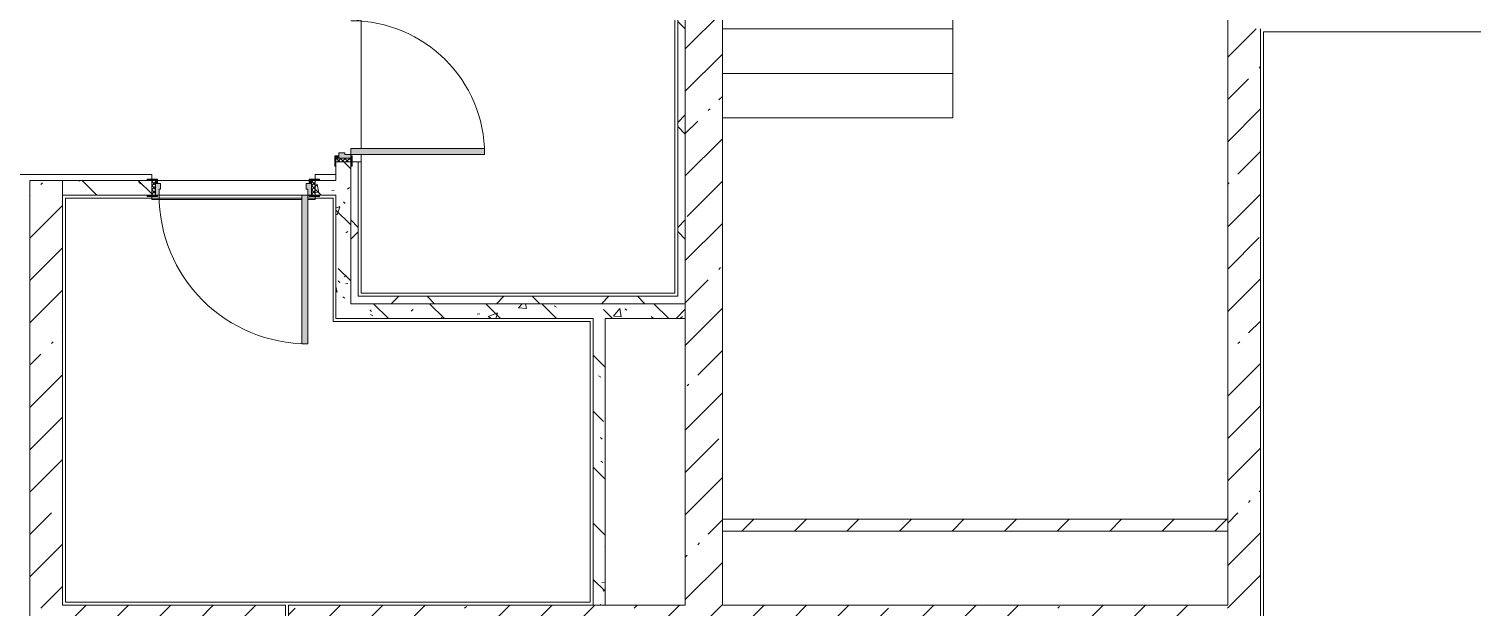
# Model space of a CAD drawing. Header units: millimetres. Extents: x -4196 to 190310, y -8553 to 29000.
# Drawn here: x 144090 to 153801, y 17257 to 21150 of the extents above; entities that cross this region are included whole.
import ezdxf

# ---------------------------------------------------------------- set-up
doc = ezdxf.new("R2010")
doc.units = ezdxf.units.MM
for name, color, linetype, lineweight, true_color in [('A-DOOR-1', 7, 'Continuous', 5, 0xaaaaaa), ('A-DOOR-2', 7, 'Continuous', 5, 0xe2e2e2), ('A-DOOR-FRAM-1', 7, 'Continuous', 5, 0xe2e2e2), ('A-DOOR-FRAM-2', 7, 'Continuous', 5, 0xaaaaaa), ('A-FLOR-1', 7, 'Continuous', 5, 0xaaaaaa), ('I-WALL-5', 7, 'Continuous', 5, 0x787878)]:
    doc.layers.add(name, color=color, linetype=linetype, lineweight=lineweight, true_color=true_color)
for name, color, linetype, lineweight in [('A-WALL', 7, 'Continuous', 9), ('I-WALL-3', 7, 'Continuous', 5), ('S-STRS-3', 7, 'Continuous', 5)]:
    doc.layers.add(name, color=color, linetype=linetype, lineweight=lineweight)
pattern_1 = [(45, (59346.5, 0), (-285.1231, 285.1231), []), (45, (59631.6, 0), (-285.1231, 285.1231), [504.031, -100.806, 16.764, -84.042])]
pattern_2 = [(135, (59346.5, 0), (-377.1708, -377.1708), [533.4, -88.9, 17.78, -88.9]), (135, (59346.5, 376.94), (-377.1708, -377.1708), []), (50, (59346.5, 0), (637.6445, -55.7866), [66.675, -733.425]), (355, (59346.5, 0), (-123.3494, 668.699), [53.34, -586.74]), (100.451, (59399.6, -4.65), (514.299, 612.908), [56.665, -623.315]), (46.184, (59346.5, 177.8), (948.7764, -147.15), [100.012, -1100.137]), (96.636, (59425.6, 165.5), (830.909, 865.997), [84.998, -934.973]), (351.184, (59346.5, 177.8), (830.918, 865.988), [80.01, -880.11]), (21, (59435.4, 133.35), (530.6506, -357.9283), [66.675, -733.425]), (326, (59435.4, 133.35), (216.308, 644.6585), [53.34, -586.74]), (71.451, (59479.6, 103.5), (746.9596, 286.7243), [56.665, -623.315]), (37.5, (59346.5, 0), (10.81053, 295.9426), [16.764, -562.864, 16.764, -578.866, -588.962]), (37.5, (59346.5, 0), (10.81053, 295.9426), [-1175.258, 16.764, -572.198]), (7.5, (59346.5, 0), (233.8692, 350.6318), [16.764, -322.834, 16.764, -549.529, -224.472]), (7.5, (59346.5, 0), (233.8692, 350.6318), [-905.891, 16.764, -207.708]), (327.5, (59148.24, 0), (474.5678, -20.0513), [16.764, -205.486, 16.764, -676.656, -920.115]), (327.5, (59148.24, 0), (474.5678, -20.0513), [-915.67, 16.764, -903.351]), (317.5, (59059.34, 0), (518.4522, 88.9934), [16.764, -272.161, 16.764, -443.738, -653.415]), (317.5, (59059.34, 0), (518.4522, 88.9934), [-749.427, 16.764, -636.651])]
pattern_3 = [(45, (59346.5, 0), (-353.5534, 353.5534), []), (135, (59346.5, 0), (-353.5534, -353.5534), [])]

# ---------------------------------------------------------------- blocks, each defined once
blk = doc.blocks.new('110_Дверь_СКБ_1Ст_Внутренняя1 - Д-11а _огнестойкость EI 15_-32666892-1_6_1_птичка')
at = {"layer": 'A-DOOR-1'}
h = blk.add_hatch(dxfattribs=at)
h.set_pattern_fill('FP_130', color=256, style=0, pattern_type=2)
h.set_pattern_definition([(135, (1751.41, 114.685), (-14.14214, -14.14214), []), (225, (1751.41, 114.685), (14.14214, -14.14214), [])])
h.paths.add_polyline_path([(537.5, 50), (537.5, -50), (562.5, -50), (562.5, 50)])
at = {"layer": 'A-DOOR-2'}
h = blk.add_hatch(color=256, dxfattribs=at)
h.paths.add_polyline_path([(512.5, 50), (512.5, 10), (502.5, 10), (502.5, -30), (537.5, -30), (537.5, 50), (522.5, 50)])
h.paths.add_polyline_path([(-508.4, 50), (-512.5, 50), (-512.5, -30), (-477.5, -30), (-477.5, 10), (-487.5, 10), (-487.5, 50)])
at = {"layer": 'A-DOOR-FRAM-1'}
for points in [[(-487.5, 1050), (-486.3, 50), (-447.5, 50), (-447.5, 1050)], [(-537.5, 58), (-567.5, 58), (-567.5, 50), (-497.5, 50), (-497.5, 58), (-517.5, 58)], [(562.5, 58), (522.5, 58), (522.5, 50), (592.5, 50), (592.5, 58)], [(-529.2, -50), (-567.5, -50), (-567.5, -58), (-497.5, -58), (-499.8, -50), (-512.5, -50)], [(-497.5, -30), (-512.5, -30), (-512.5, -50), (-497.5, -50), (-497.5, -32.8)], [(537.5, -30), (522.5, -30), (522.5, -50), (537.5, -50)], [(537.5, -50), (522.5, -50), (522.5, -58), (592.5, -58), (592.5, -50), (562.5, -50)]]:
    blk.add_hatch(color=256, dxfattribs=at).paths.add_polyline_path(points)
at = {"layer": 'A-DOOR-FRAM-2'}
h = blk.add_hatch(dxfattribs=at)
h.set_pattern_fill('FP_131', color=256, style=0, pattern_type=2)
h.set_pattern_definition([(45, (-371.384, 114.685), (-14.1421, 14.1421), []), (135, (-371.384, 114.685), (-14.1421, -14.1421), [])])
h.paths.add_polyline_path([(-537.5, 50), (-537.5, -50), (-512.5, -50), (-512.5, 50)])
at = {"layer": 'A-DOOR-1'}
for p, q in [((-487.5, 1050), (-487.5, 50)), ((-447.5, 1050), (-487.5, 1050)), ((-447.5, 50), (-447.5, 1050)), ((-487.5, 50), (-447.5, 50))]:
    blk.add_line(p, q, dxfattribs=at)
blk.add_arc((-487.5, 50), 1000, 360, 90, dxfattribs=at)
at = {"layer": 'A-DOOR-FRAM-2'}
for p, q in [((-497.5, 58), (-567.5, 58)), ((-567.5, 58), (-567.5, 50)), ((-567.5, 50), (-497.5, 50)), ((-512.5, 50), (-537.5, 50)), ((-537.5, 50), (-537.5, -50)), ((-487.5, 50), (-512.5, 50)), ((-512.5, 50), (-512.5, -30)), ((-512.5, -50), (-512.5, 50)), ((-497.5, 50), (-512.5, 50)), ((-512.5, 50), (-512.5, 49)), ((-512.5, 49), (-497.5, 49)), ((-497.5, 50), (-497.5, 58)), ((-497.5, 49), (-497.5, 50)), ((-487.5, 10), (-487.5, 50)), ((-477.5, 10), (-487.5, 10)), ((-477.5, -30), (-477.5, 10)), ((512.5, 10), (502.5, 10)), ((502.5, 10), (502.5, -30)), ((512.5, 50), (512.5, 10)), ((537.5, 50), (512.5, 50)), ((592.5, 58), (522.5, 58)), ((522.5, 58), (522.5, 50)), ((537.5, 50), (522.5, 50)), ((522.5, 50), (522.5, 49)), ((522.5, 50), (592.5, 50)), ((522.5, 49), (537.5, 49)), ((537.5, -30), (537.5, 50)), ((562.5, 50), (537.5, 50)), ((537.5, 50), (537.5, -50)), ((537.5, 49), (537.5, 50)), ((562.5, -50), (562.5, 50)), ((592.5, 50), (592.5, 58)), ((-497.5, -50), (-567.5, -50)), ((-567.5, -50), (-567.5, -58)), ((-567.5, -58), (-497.5, -58)), ((-537.5, -50), (-512.5, -50)), ((-512.5, -30), (-477.5, -30)), ((-497.5, -30), (-512.5, -30)), ((-512.5, -30), (-512.5, -50)), ((-512.5, -50), (-497.5, -50)), ((-497.5, -50), (-497.5, -30)), ((-497.5, -58), (-497.5, -50)), ((502.5, -30), (537.5, -30)), ((537.5, -30), (522.5, -30)), ((522.5, -30), (522.5, -50)), ((522.5, -50), (537.5, -50)), ((592.5, -50), (522.5, -50)), ((522.5, -50), (522.5, -58)), ((522.5, -58), (592.5, -58)), ((537.5, -50), (537.5, -30)), ((537.5, -50), (562.5, -50)), ((592.5, -58), (592.5, -50))]:
    blk.add_line(p, q, dxfattribs=at)
blk = doc.blocks.new('110_Дверь_СКБ_2Ст - Д-10а_ СОШ_Дв_1450x2100h_Горячий цех-25784455-1_6_1_птичка')
at = {"layer": 'A-DOOR-1'}
h = blk.add_hatch(dxfattribs=at)
h.set_pattern_fill('FP_139', color=256, style=0, pattern_type=2)
h.set_pattern_definition([(135, (1601.41, 114.685), (-14.14214, -14.14214), []), (225, (1601.41, 114.685), (14.14214, -14.14214), [])])
h.paths.add_polyline_path([(712.5, 50), (687.5, 50), (687.5, -50), (712.5, -50)])
at = {"layer": 'A-DOOR-2'}
for points in [[(662.5, 120), (662.5, 950), (622.5, 950), (622.5, 50), (662.5, 50), (662.5, 100)], [(-597.5, 386.9), (-597.5, 450), (-637.5, 450), (-637.5, 50), (-597.5, 50), (-597.5, 175)]]:
    blk.add_hatch(color=256, dxfattribs=at).paths.add_polyline_path(points)
h = blk.add_hatch(color=256, dxfattribs=at)
h.paths.add_polyline_path([(687.5, -30), (687.5, 50), (662.5, 50), (662.5, 10), (652.5, 10), (652.5, -30), (662.5, -30)])
h.paths.add_polyline_path([(-627.5, -6), (-627.5, 10), (-637.5, 10), (-637.5, 50), (-662.5, 50), (-662.5, -30), (-627.5, -28.9)])
at = {"layer": 'A-DOOR-FRAM-1'}
for points in [[(-647.5, 58), (-717.5, 58), (-712.5, 50), (-647.5, 50)], [(742.5, 58), (672.5, 58), (672.5, 50), (742.5, 50)], [(-647.5, -50), (-717.5, -53.5), (-712.5, -58), (-647.5, -58)], [(-647.5, -30), (-662.5, -30), (-662.5, -50), (-647.5, -50)], [(687.5, -30), (672.5, -30), (672.5, -50), (687.5, -50)], [(742.5, -50), (672.5, -50), (672.5, -58), (742.5, -58)]]:
    blk.add_hatch(color=256, dxfattribs=at).paths.add_polyline_path(points)
at = {"layer": 'A-DOOR-FRAM-2'}
h = blk.add_hatch(dxfattribs=at)
h.set_pattern_fill('FP_140', color=256, style=0, pattern_type=2)
h.set_pattern_definition([(45, (-521.384, 114.685), (-14.1421, 14.1421), []), (135, (-521.384, 114.685), (-14.1421, -14.1421), [])])
h.paths.add_polyline_path([(-662.5, -24.2), (-662.5, 50), (-687.5, 50), (-687.5, -50), (-662.5, -50)])
at = {"layer": 'A-DOOR-1'}
for p, q in [((662.5, 950), (622.5, 950)), ((622.5, 950), (622.5, 50)), ((662.5, 50), (662.5, 950)), ((-637.5, 450), (-637.5, 50)), ((-597.5, 450), (-637.5, 450)), ((-597.5, 50), (-597.5, 450)), ((-637.5, 50), (-597.5, 50)), ((622.5, 50), (662.5, 50))]:
    blk.add_line(p, q, dxfattribs=at)
for centre, radius, start, end in [((662.5, 50), 900, 90, 180), ((-637.5, 50), 400, 0, 90)]:
    blk.add_arc(centre, radius, start, end, dxfattribs=at)
at = {"layer": 'A-DOOR-FRAM-2'}
for p, q in [((-647.5, 58), (-717.5, 58)), ((-717.5, 58), (-717.5, 50)), ((-717.5, 50), (-647.5, 50)), ((-662.5, 50), (-687.5, 50)), ((-687.5, 50), (-687.5, -50)), ((-637.5, 50), (-662.5, 50)), ((-662.5, 50), (-662.5, -30)), ((-662.5, -50), (-662.5, 50)), ((-647.5, 50), (-647.5, 58)), ((-637.5, 10), (-637.5, 50)), ((-627.5, 10), (-637.5, 10)), ((-627.5, -30), (-627.5, 10)), ((662.5, 10), (652.5, 10)), ((652.5, 10), (652.5, -30)), ((662.5, 50), (662.5, 10)), ((687.5, 50), (662.5, 50)), ((742.5, 58), (672.5, 58)), ((672.5, 58), (672.5, 50)), ((672.5, 50), (742.5, 50)), ((687.5, -30), (687.5, 50)), ((712.5, 50), (687.5, 50)), ((687.5, 50), (687.5, -50)), ((712.5, -50), (712.5, 50)), ((742.5, 50), (742.5, 58)), ((-647.5, -50), (-717.5, -50)), ((-717.5, -50), (-717.5, -58)), ((-717.5, -58), (-647.5, -58)), ((-687.5, -50), (-662.5, -50)), ((-662.5, -30), (-627.5, -30)), ((-647.5, -30), (-662.5, -30)), ((-662.5, -30), (-662.5, -50)), ((-662.5, -50), (-647.5, -50)), ((-647.5, -50), (-647.5, -30)), ((-647.5, -58), (-647.5, -50)), ((652.5, -30), (687.5, -30)), ((687.5, -30), (672.5, -30)), ((672.5, -30), (672.5, -50)), ((672.5, -50), (687.5, -50)), ((742.5, -50), (672.5, -50)), ((672.5, -50), (672.5, -58)), ((672.5, -58), (742.5, -58)), ((687.5, -50), (687.5, -30)), ((687.5, -50), (712.5, -50)), ((742.5, -58), (742.5, -50))]:
    blk.add_line(p, q, dxfattribs=at)

msp = doc.modelspace()

# ---------------------------------------------------------------- hatches: boundary and pattern name
at = {"layer": 'I-WALL-3'}
h = msp.add_hatch(dxfattribs=at)
h.set_pattern_fill('FP_97', color=256, style=0, pattern_type=2)
h.set_pattern_definition(pattern_1)
h.paths.add_polyline_path([(148506.5, 17270), (148756.5, 17270), (148756.5, 27100), (148506.5, 27100), (148506.5, 17850)])
h = msp.add_hatch(dxfattribs=at)
h.set_pattern_fill('FP_116', color=256, style=0, pattern_type=2)
h.set_pattern_definition(pattern_3)
h.paths.add_polyline_path([(146256.5, 19300), (146306.5, 19300), (146306.5, 20255), (146264.5, 20255), (146264.5, 20225), (146256.5, 20225), (146256.5, 19350)])
h.paths.add_polyline_path([(146264.5, 21655), (146306.5, 21660), (146306.5, 23430), (146256.5, 23430), (146256.6, 21685), (146264.5, 21680), (146264.5, 21660)])
h = msp.add_hatch(dxfattribs=at)
h.set_pattern_fill('FP_116', color=256, style=0, pattern_type=2)
h.set_pattern_definition(pattern_3)
h.paths.add_polyline_path([(148456.5, 19350), (148506.5, 19351.2), (148506.5, 23100), (148456.5, 23100), (148456.5, 19370)])
h = msp.add_hatch(dxfattribs=at)
h.set_pattern_fill('FP_97', color=256, style=0, pattern_type=2)
h.set_pattern_definition(pattern_1)
h.paths.add_polyline_path([(152346.5, 13620), (152346.5, 13628), (152376.5, 13628), (152376.1, 21150), (152156.5, 21150), (152156.5, 13620), (152170.2, 13620)])
h = msp.add_hatch(dxfattribs=at)
h.set_pattern_fill('FP_97', color=256, style=0, pattern_type=2)
h.set_pattern_definition(pattern_1)
h.paths.add_polyline_path([(144096.5, 17270), (144316.5, 17270), (144316.5, 20130), (144096.5, 20130), (144096.5, 17290)])
h = msp.add_hatch(dxfattribs=at)
h.set_pattern_fill('FP_116', color=256, style=0, pattern_type=2)
h.set_pattern_definition(pattern_3)
h.paths.add_polyline_path([(148456.5, 19300), (148506.5, 19300), (148506.5, 19350), (146306.5, 19350), (146310.2, 19300), (148436.5, 19300)])
h = msp.add_hatch(dxfattribs=at)
h.set_pattern_fill('FP_114', color=256, style=0, pattern_type=2)
h.set_pattern_definition([(45, (59346.5, 0), (-176.7767, 176.7767), [])])
h.paths.add_polyline_path([(151240.8, 17770), (152156.5, 17770), (152156.5, 17850), (148756.5, 17850), (148760.3, 17770), (150276.4, 17770)])
h = msp.add_hatch(dxfattribs=at)
h.set_pattern_fill('FP_97', color=256, style=0, pattern_type=2)
h.set_pattern_definition(pattern_1)
h.paths.add_polyline_path([(144465.2, 17050), (145616.5, 17050), (145616.5, 17270), (144096.5, 17270), (144096.5, 17050), (144386.5, 17050)])
h = msp.add_hatch(dxfattribs=at)
h.set_pattern_fill('FP_97', color=256, style=0, pattern_type=2)
h.set_pattern_definition(pattern_1)
h.paths.add_polyline_path([(145816.5, 16100), (145816.5, 17270), (145616.5, 17270), (145616.5, 16100), (145663.9, 16100)])
h = msp.add_hatch(dxfattribs=at)
h.set_pattern_fill('FP_97', color=256, style=0, pattern_type=2)
h.set_pattern_definition(pattern_1)
h.paths.add_polyline_path([(148896.5, 17050), (152156.5, 17050), (152156.5, 17270), (145836.5, 17270), (145836.5, 17050), (148888.1, 17050)])
at = {"layer": 'I-WALL-5'}
h = msp.add_hatch(dxfattribs=at)
h.set_pattern_fill('FP_127', color=256, style=0, pattern_type=2)
h.set_pattern_definition(pattern_2)
h.paths.add_polyline_path([(146256.5, 20030), (146256.5, 20255), (146156.5, 20255), (146156.5, 20030)])
h.paths.add_polyline_path([(146256.5, 21655), (146256.5, 21680), (146156.5, 21680), (146156.5, 21655), (146185.7, 21655)])
h = msp.add_hatch(dxfattribs=at)
h.set_pattern_fill('FP_127', color=256, style=0, pattern_type=2)
h.set_pattern_definition(pattern_2)
h.paths.add_polyline_path([(146046.5, 20030), (146156.5, 20030), (146156.5, 20130), (146016.5, 20130), (146016.5, 20030)])
h.paths.add_polyline_path([(144781.2, 20030), (144916.5, 20030), (144916.5, 20130), (144316.5, 20130), (144316.5, 20030), (144684.6, 20030)])
h = msp.add_hatch(dxfattribs=at)
h.set_pattern_fill('FP_127', color=256, style=0, pattern_type=2)
h.set_pattern_definition(pattern_2)
h.paths.add_polyline_path([(146156.5, 19200), (146256.5, 19200), (146256.5, 20030), (146156.5, 20030), (146156.5, 19300)])
h = msp.add_hatch(dxfattribs=at)
h.set_pattern_fill('FP_127', color=256, style=0, pattern_type=2)
h.set_pattern_definition(pattern_2)
h.paths.add_polyline_path([(148456.5, 19200), (148506.5, 19200), (148506.5, 19300), (146256.5, 19300), (146256.5, 19200), (148436.5, 19200)])
h = msp.add_hatch(dxfattribs=at)
h.set_pattern_fill('FP_127', color=256, style=0, pattern_type=2)
h.set_pattern_definition(pattern_2)
h.paths.add_polyline_path([(147967.5, 16180), (147967.5, 17050), (147887.5, 17050), (147887.5, 16180)])
h.paths.add_polyline_path([(147887.5, 17270), (147967.5, 17270), (147967.5, 19200), (147887.5, 19200), (147887.5, 17290)])

# ---------------------------------------------------------------- linework, layer by layer
at = {"layer": 'A-FLOR-1'}
for p, q in [((146326.5, 20345), (146326.5, 21565)), ((154256.5, 21130), (152396.5, 21130)), ((152396.5, 21130), (152396.5, 13628)), ((146326.5, 20255), (146326.5, 20305)), ((143726.5, 20170), (144916.5, 20170)), ((144916.5, 20170), (144916.5, 20138)), ((146016.5, 20138), (146016.5, 20170)), ((146016.5, 20170), (146156.5, 20170)), ((145926.5, 20010), (144336.5, 20010)), ((144336.5, 20010), (144336.5, 17290)), ((144916.5, 20022), (144916.5, 20002)), ((146136.5, 20010), (145966.5, 20010)), ((146016.5, 20002), (146016.5, 20022)), ((146136.5, 19180), (146136.5, 20010)), ((144916.5, 20002), (145926.5, 20002)), ((145966.5, 20002), (146016.5, 20002)), ((147867.5, 19180), (146136.5, 19180)), ((147867.5, 17290), (147867.5, 19180)), ((144336.5, 17290), (147867.5, 17290))]:
    msp.add_line(p, q, dxfattribs=at)
at = {"layer": 'A-WALL'}
for p, q in [((148506.5, 19370), (148506.5, 23175)), ((148456.5, 23050), (148456.5, 19350)), ((146256.5, 20030), (146256.5, 20225)), ((146306.5, 19350), (146306.5, 20255)), ((146306.5, 19350), (148456.5, 19350)), ((148506.5, 19200), (148506.5, 19300)), ((148756.5, 17850), (148756.5, 17770)), ((152156.5, 17770), (152156.5, 17850)), ((147967.5, 17270), (147887.5, 17270))]:
    msp.add_line(p, q, dxfattribs=at)
at = {"layer": 'I-WALL-3'}
for p, q in [((148756.5, 17850), (148756.5, 26850)), ((152156.5, 26412.5), (152156.5, 17850)), ((148436.5, 23030), (148436.5, 19370)), ((152376.5, 13628), (152376.5, 21150)), ((146156.5, 20225), (146156.5, 20130)), ((146326.5, 20255), (146264.5, 20255)), ((146326.5, 19370), (146326.5, 20255)), ((144886.5, 20130), (144096.5, 20130)), ((144096.5, 20130), (144096.5, 15150)), ((144316.5, 17270), (144316.5, 20130)), ((144956.5, 20130), (145976.5, 20130)), ((146156.5, 20130), (146046.5, 20130)), ((144316.5, 20030), (144886.5, 20030)), ((145926.5, 20030), (144966.5, 20030)), ((146046.5, 20030), (146156.5, 20030)), ((146156.5, 20030), (146156.5, 19200)), ((146256.5, 19300), (146256.5, 20030)), ((148436.5, 19370), (146326.5, 19370)), ((148506.5, 19370), (148506.5, 19300)), ((148506.5, 19300), (146256.5, 19300)), ((146156.5, 19200), (147887.5, 19200)), ((147887.5, 19200), (147887.5, 17270)), ((147967.5, 19200), (148506.5, 19200)), ((147967.5, 17270), (147967.5, 19200)), ((148506.5, 19200), (148506.5, 17270)), ((152156.5, 17850), (148756.5, 17850)), ((148756.5, 17270), (148756.5, 17770)), ((148756.5, 17770), (152156.5, 17770)), ((152156.5, 17770), (152156.5, 17270)), ((145816.5, 17270), (144316.5, 17270)), ((145816.5, 16180), (145816.5, 17270)), ((147887.5, 17270), (145836.5, 17270)), ((145836.5, 17270), (145836.5, 17050)), ((148506.5, 17270), (147967.5, 17270)), ((152156.5, 17270), (148756.5, 17270))]:
    msp.add_line(p, q, dxfattribs=at)
at = {"layer": 'S-STRS-3'}
for p, q in [((150306.5, 21150), (150306.5, 21450)), ((148756.5, 21150), (150306.5, 21150)), ((148756.5, 21150), (150306.5, 21150)), ((150306.5, 20850), (150306.5, 21150)), ((148756.5, 20850), (150306.5, 20850)), ((148756.5, 20850), (150306.5, 20850)), ((150306.5, 20550), (150306.5, 20850)), ((148756.5, 20550), (150306.5, 20550)), ((148756.5, 20550), (150306.5, 20550))]:
    msp.add_line(p, q, dxfattribs=at)

# ---------------------------------------------------------------- block references
at = {"layer": 'A-DOOR-1'}
for name, p, rotation in [('110_Дверь_СКБ_2Ст - Д-10а_ СОШ_Дв_1450x2100h_Горячий цех-25784455-1_6_1_птичка', (146206.5, 20967.5), 270), ('110_Дверь_СКБ_1Ст_Внутренняя1 - Д-11а _огнестойкость EI 15_-32666892-1_6_1_птичка', (145479, 20080), 180)]:
    msp.add_blockref(name, p, dxfattribs=dict(at, rotation=rotation))

doc.saveas('drawing.dxf')
